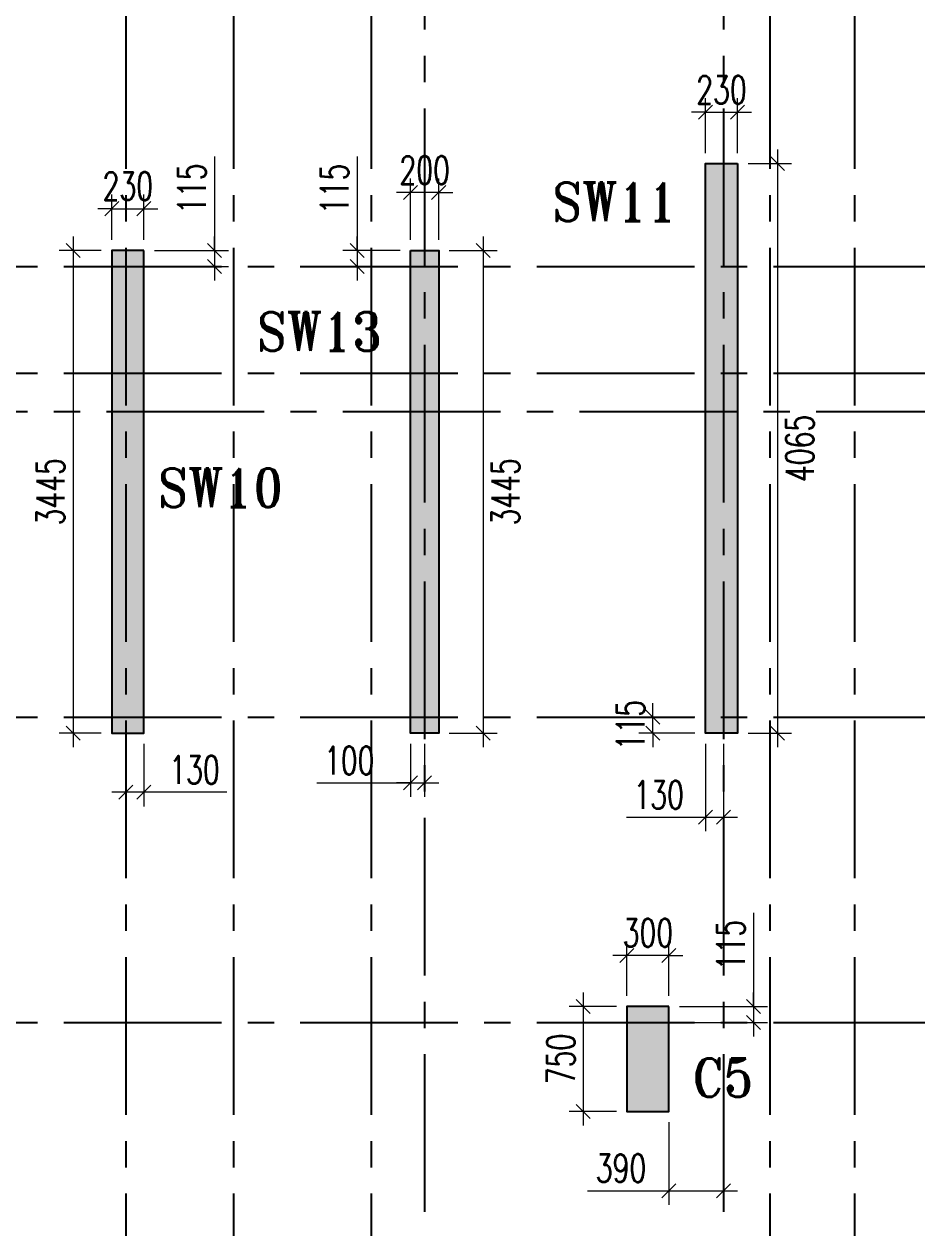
# Model space of a CAD drawing. Header units: millimetres. Extents: x 1123469 to 1752051, y -126924 to 196924.
# Drawn here: x 1378785 to 1385155, y -26479 to -17889 of the extents above; entities that cross this region are included whole.
import ezdxf

# ---------------------------------------------------------------- set-up
doc = ezdxf.new("R2010")
doc.units = ezdxf.units.MM
doc.header["$LTSCALE"] = 500
doc.header["$MEASUREMENT"] = 0
doc.header["$PDMODE"] = 34
for name, pattern in [('CONTINOUS', [0]), ('DASHDOT', [1, 0.5, -0.25, 0, -0.25]), ('Site$0$CENTER2', [1.125, 0.75, -0.125, 0.125, -0.125])]:
    doc.linetypes.add(name, pattern=pattern)
doc.layers.get('Defpoints').update_dxf_attribs({"lineweight": 0})
for name, color, linetype, lineweight in [('COL. NO.', 1, 'DASHDOT', 15), ('CUT OUT', 1, 'Continuous', 13), ('dim-M', 1, 'Continuous', 15), ('TOWER COL HATCH', 253, 'Continuous', 20)]:
    doc.layers.add(name, color=color, linetype=linetype, lineweight=lineweight)
for name, color, linetype in [('GLASS', 5, 'Continuous'), ('GRID', 7, 'Continuous'), ('TOWER AREA COLUMN.', 6, 'Continuous')]:
    doc.layers.add(name, color=color, linetype=linetype)
doc.styles.add('2MM', font='romans.shx', dxfattribs={"width": 0.7})
doc.styles.add('ROMANT', font='romant__.ttf', dxfattribs={"width": 0.9, "height": 600})
doc.dimstyles.new('RAJESH', dxfattribs={"dimtxt": 200, "dimasz": 180, "dimexe": 100, "dimexo": 250, "dimgap": 50, "dimtad": 2, "dimdec": 0, "dimzin": 1, "dimdsep": 46, "dimtxsty": '2MM', "dimblk": 'OBLIQUE', "dimcen": 0, "dimdle": 100, "dimclrd": 1, "dimclre": 1, "dimclrt": 3, "dimadec": 0, "dimazin": 0, "dimtfac": 1, "dimtdec": 0, "dimtix": 1, "dimtmove": 2, "dimatfit": 3, "dimfxl": 1, "dimtolj": 1, "dimlwd": -1, "dimarcsym": 0})

# ---------------------------------------------------------------- blocks, each defined once
blk = doc.blocks.new('EEE')
at = {"layer": 'GRID', "color": 16, "linetype": 'Site$0$CENTER2', "ltscale": 3}
for points in [[(1379510.6, 258923.2), (1379510.6, 223711.9)], [(1380280.6, 258923.2), (1380280.6, 223711.9)], [(1381260.6, 258923.2), (1381260.6, 223711.9)], [(1382164.8, 258923.2), (1381643.1, 258229.8), (1381643.1, 223711.9)], [(1383253.9, 258923.2), (1383775.6, 258229.8), (1383775.6, 223711.9)], [(1384105.6, 258923.2), (1384105.6, 223711.9)], [(1384710.6, 258923.2), (1384710.6, 223711.9)], [(1363880.9, 238538.8), (1442964.5, 238538.8)], [(1363880.9, 237778.8), (1442964.5, 237778.8)], [(1363880.9, 236875.5), (1364185.2, 237504), (1442964.5, 237504)], [(1363880.9, 235324.1), (1442964.5, 235324.1)], [(1363880.9, 233143.8), (1442964.5, 233143.8)]]:
    blk.add_lwpolyline(points, dxfattribs=at)
blk = doc.blocks.new('3tgra')
at = {"layer": 'TOWER COL HATCH'}
h = blk.add_hatch(color=253, dxfattribs=at)
h.dxf.hatch_style = 1
h.paths.add_polyline_path([(1383875.6, 78731.7), (1383875.6, 74666.6), (1383645.6, 74666.6), (1383645.6, 77881.7), (1383645.6, 78111.7), (1383645.6, 78731.7)])
h = blk.add_hatch(color=253, dxfattribs=at)
h.dxf.hatch_style = 1
h.paths.add_polyline_path([(1379640.6, 78111.7), (1379410.6, 78111.7), (1379410.6, 74666.6), (1379640.6, 74666.6), (1379640.6, 77881.7)])
h = blk.add_hatch(color=253, dxfattribs=at)
h.dxf.hatch_style = 1
h.paths.add_polyline_path([(1381543.1, 78111.7), (1381743.1, 78111.7), (1381743.1, 77881.7), (1381743.1, 74666.6), (1381543.1, 74666.6), (1381543.1, 77881.7)])
h = blk.add_hatch(color=253, dxfattribs=at)
h.dxf.hatch_style = 1
h.paths.add_polyline_path([(1383385.7, 72716.8), (1383085.7, 72716.8), (1383085.7, 71966.8), (1383385.7, 71966.8)])
at = {"layer": 'TOWER AREA COLUMN.', "color": 4}
for points in [[(1383875.6, 78731.7), (1383875.6, 74666.6), (1383645.6, 74666.6), (1383645.6, 77881.7), (1383645.6, 77881.7), (1383645.6, 78111.7), (1383645.6, 78111.7), (1383645.6, 78731.7), (1383875.6, 78731.7)], [(1379640.6, 78111.7), (1379410.6, 78111.7), (1379410.6, 74666.6), (1379640.6, 74666.6), (1379640.6, 77881.7), (1379640.6, 77881.7), (1379640.6, 78111.7)], [(1381543.1, 78111.7), (1381743.1, 78111.7), (1381743.1, 77881.7), (1381743.1, 77881.7), (1381743.1, 74666.6), (1381543.1, 74666.6), (1381543.1, 77881.7), (1381543.1, 77881.7), (1381543.1, 78111.7)]]:
    blk.add_lwpolyline(points, dxfattribs=at)
blk.add_lwpolyline([(1383385.7, 72716.8), (1383085.7, 72716.8), (1383085.7, 71966.8), (1383385.7, 71966.8)], close=True, dxfattribs=at)
blk = doc.blocks.new('_Oblique')
at = {"color": 0, "linetype": 'ByBlock', "lineweight": -2}
blk.add_line((-0.5, -0.5), (0.5, 0.5), dxfattribs=at)
blk = doc.blocks.new('*D1767')
at = {"layer": 'Defpoints', "color": 0, "ltscale": 100, "transparency": 16777216}
for p in [(1379640.6, 78409.7), (1379410.6, 78111.7), (1379640.6, 78111.7)]:
    blk.add_point(p, dxfattribs=at)
at = {"layer": 'dim-M', "color": 1, "lineweight": -2, "ltscale": 100, "transparency": 16777216}
for p, q in [((1379410.6, 78186.7), (1379410.6, 78509.7)), ((1379640.6, 78186.7), (1379640.6, 78509.7))]:
    blk.add_line(p, q, dxfattribs=at)
at = {"layer": 'dim-M', "color": 1, "ltscale": 100, "transparency": 16777216}
for p, q in [((1379410.6, 78409.7), (1379310.6, 78409.7)), ((1379410.6, 78409.7), (1379640.6, 78409.7)), ((1379640.6, 78409.7), (1379740.6, 78409.7))]:
    blk.add_line(p, q, dxfattribs=at)
at = {"layer": 'dim-M', "color": 1, "ltscale": 100, "transparency": 16777216, "xscale": 100, "yscale": 100, "zscale": 100}
blk.add_blockref('_Oblique', (1379410.6, 78409.7), dxfattribs=at)
at = {"layer": 'dim-M', "color": 1, "ltscale": 100, "transparency": 16777216, "xscale": 100, "yscale": 100, "zscale": 100, "rotation": 180}
blk.add_blockref('_Oblique', (1379640.6, 78409.7), dxfattribs=at)
at = {"layer": 'dim-M', "color": 3, "ltscale": 100, "transparency": 16777216, "insert": (1379525.6, 78569.7), "char_height": 200, "attachment_point": 5, "style": '2MM'}
blk.add_mtext('\\A1;230', dxfattribs=at)
blk = doc.blocks.new('*D1768')
at = {"layer": 'Defpoints', "color": 0, "ltscale": 100, "transparency": 16777216}
for p in [(1379410.6, 78111.7), (1379134.7, 74666.6), (1379410.6, 74666.6)]:
    blk.add_point(p, dxfattribs=at)
at = {"layer": 'dim-M', "color": 1, "ltscale": 100, "transparency": 16777216}
blk.add_line((1379134.7, 78211.7), (1379134.7, 74566.6), dxfattribs=at)
at = {"layer": 'dim-M', "color": 1, "lineweight": -2, "ltscale": 100, "transparency": 16777216}
for p, q in [((1379335.6, 78111.7), (1379034.7, 78111.7)), ((1379335.6, 74666.6), (1379034.7, 74666.6))]:
    blk.add_line(p, q, dxfattribs=at)
at = {"layer": 'dim-M', "color": 1, "ltscale": 100, "transparency": 16777216, "xscale": 100, "yscale": 100, "zscale": 100}
for p, rotation in [((1379134.7, 78111.7), 90), ((1379134.7, 74666.6), 270)]:
    blk.add_blockref('_Oblique', p, dxfattribs=dict(at, rotation=rotation))
at = {"layer": 'dim-M', "color": 3, "ltscale": 100, "transparency": 16777216, "insert": (1378974.7, 76389.1), "char_height": 200, "attachment_point": 5, "rotation": 90, "style": '2MM'}
blk.add_mtext('\\A1;3445', dxfattribs=at)
blk = doc.blocks.new('*D1769')
at = {"layer": 'Defpoints', "color": 0, "ltscale": 100, "transparency": 16777216}
for p in [(1379640.6, 78111.7), (1379640.6, 77996.7), (1380142.8, 77996.7)]:
    blk.add_point(p, dxfattribs=at)
at = {"layer": 'dim-M', "color": 1, "ltscale": 100, "transparency": 16777216}
for p, q in [((1380142.8, 78782.3), (1380142.8, 78111.7)), ((1380142.8, 78111.7), (1380142.8, 78211.7)), ((1380142.8, 78111.7), (1380142.8, 77996.7)), ((1380142.8, 78111.7), (1380142.8, 77996.7)), ((1380142.8, 77996.7), (1380142.8, 77896.7))]:
    blk.add_line(p, q, dxfattribs=at)
at = {"layer": 'dim-M', "color": 1, "lineweight": -2, "ltscale": 100, "transparency": 16777216}
for p, q in [((1379715.6, 78111.7), (1380242.8, 78111.7)), ((1379715.6, 77996.7), (1380242.8, 77996.7))]:
    blk.add_line(p, q, dxfattribs=at)
at = {"layer": 'dim-M', "color": 1, "ltscale": 100, "transparency": 16777216, "xscale": 100, "yscale": 100, "zscale": 100}
for p, rotation in [((1380142.8, 78111.7), 270), ((1380142.8, 77996.7), 90)]:
    blk.add_blockref('_Oblique', p, dxfattribs=dict(at, rotation=rotation))
at = {"layer": 'dim-M', "color": 3, "ltscale": 100, "transparency": 16777216, "insert": (1379982.8, 78552.3), "char_height": 200, "attachment_point": 5, "rotation": 90, "style": '2MM'}
blk.add_mtext('\\A1;115', dxfattribs=at)
blk = doc.blocks.new('*D1770')
at = {"layer": 'Defpoints', "color": 0, "ltscale": 100, "transparency": 16777216}
for p in [(1379510.6, 74666.6), (1379640.6, 74666.6), (1379510.6, 74244.8)]:
    blk.add_point(p, dxfattribs=at)
at = {"layer": 'dim-M', "color": 1, "lineweight": -2, "ltscale": 100, "transparency": 16777216}
for p, q in [((1379510.6, 74591.6), (1379510.6, 74144.8)), ((1379640.6, 74591.6), (1379640.6, 74144.8))]:
    blk.add_line(p, q, dxfattribs=at)
at = {"layer": 'dim-M', "color": 1, "ltscale": 100, "transparency": 16777216}
for p, q in [((1379740.6, 74244.8), (1379410.6, 74244.8)), ((1380231.1, 74244.8), (1379640.6, 74244.8))]:
    blk.add_line(p, q, dxfattribs=at)
at = {"layer": 'dim-M', "color": 1, "ltscale": 100, "transparency": 16777216, "xscale": 100, "yscale": 100, "zscale": 100, "rotation": 180}
blk.add_blockref('_Oblique', (1379510.6, 74244.8), dxfattribs=at)
at = {"layer": 'dim-M', "color": 1, "ltscale": 100, "transparency": 16777216, "xscale": 100, "yscale": 100, "zscale": 100}
blk.add_blockref('_Oblique', (1379640.6, 74244.8), dxfattribs=at)
at = {"layer": 'dim-M', "color": 3, "ltscale": 100, "transparency": 16777216, "insert": (1380001.1, 74404.8), "char_height": 200, "attachment_point": 5, "style": '2MM'}
blk.add_mtext('\\A1;130', dxfattribs=at)
blk = doc.blocks.new('*D1771')
at = {"layer": 'Defpoints', "color": 0, "ltscale": 100, "transparency": 16777216}
for p in [(1381543.1, 78524.5), (1381543.1, 78111.7), (1381743.1, 78111.7)]:
    blk.add_point(p, dxfattribs=at)
at = {"layer": 'dim-M', "color": 1, "lineweight": -2, "ltscale": 100, "transparency": 16777216}
for p, q in [((1381543.1, 78186.7), (1381543.1, 78624.5)), ((1381743.1, 78186.7), (1381743.1, 78624.5))]:
    blk.add_line(p, q, dxfattribs=at)
at = {"layer": 'dim-M', "color": 1, "ltscale": 100, "transparency": 16777216}
for p, q in [((1381543.1, 78524.5), (1381443.1, 78524.5)), ((1381743.1, 78524.5), (1381543.1, 78524.5)), ((1381743.1, 78524.5), (1381843.1, 78524.5))]:
    blk.add_line(p, q, dxfattribs=at)
at = {"layer": 'dim-M', "color": 1, "ltscale": 100, "transparency": 16777216, "xscale": 100, "yscale": 100, "zscale": 100}
blk.add_blockref('_Oblique', (1381543.1, 78524.5), dxfattribs=at)
at = {"layer": 'dim-M', "color": 1, "ltscale": 100, "transparency": 16777216, "xscale": 100, "yscale": 100, "zscale": 100, "rotation": 180}
blk.add_blockref('_Oblique', (1381743.1, 78524.5), dxfattribs=at)
at = {"layer": 'dim-M', "color": 3, "ltscale": 100, "transparency": 16777216, "insert": (1381643.1, 78684.5), "char_height": 200, "attachment_point": 5, "style": '2MM'}
blk.add_mtext('\\A1;200', dxfattribs=at)
blk = doc.blocks.new('*D1772')
at = {"layer": 'Defpoints', "color": 0, "ltscale": 100, "transparency": 16777216}
for p in [(1381543.1, 78111.7), (1381160.6, 77996.7), (1381543.1, 77996.7)]:
    blk.add_point(p, dxfattribs=at)
at = {"layer": 'dim-M', "color": 1, "ltscale": 100, "transparency": 16777216}
for p, q in [((1381160.6, 78780.9), (1381160.6, 78111.7)), ((1381160.6, 78111.7), (1381160.6, 78211.7)), ((1381160.6, 78111.7), (1381160.6, 77996.7)), ((1381160.6, 78111.7), (1381160.6, 77996.7)), ((1381160.6, 77996.7), (1381160.6, 77896.7))]:
    blk.add_line(p, q, dxfattribs=at)
at = {"layer": 'dim-M', "color": 1, "lineweight": -2, "ltscale": 100, "transparency": 16777216}
for p, q in [((1381468.1, 78111.7), (1381060.6, 78111.7)), ((1381468.1, 77996.7), (1381060.6, 77996.7))]:
    blk.add_line(p, q, dxfattribs=at)
at = {"layer": 'dim-M', "color": 1, "ltscale": 100, "transparency": 16777216, "xscale": 100, "yscale": 100, "zscale": 100}
for p, rotation in [((1381160.6, 78111.7), 270), ((1381160.6, 77996.7), 90)]:
    blk.add_blockref('_Oblique', p, dxfattribs=dict(at, rotation=rotation))
at = {"layer": 'dim-M', "color": 3, "ltscale": 100, "transparency": 16777216, "insert": (1381000.6, 78550.9), "char_height": 200, "attachment_point": 5, "rotation": 90, "style": '2MM'}
blk.add_mtext('\\A1;115', dxfattribs=at)
blk = doc.blocks.new('*D1773')
at = {"layer": 'Defpoints', "color": 0, "ltscale": 100, "transparency": 16777216}
for p in [(1381743.1, 78111.7), (1381743.1, 74666.6), (1382059.7, 74666.6)]:
    blk.add_point(p, dxfattribs=at)
at = {"layer": 'dim-M', "color": 1, "ltscale": 100, "transparency": 16777216}
blk.add_line((1382059.7, 78211.7), (1382059.7, 74566.6), dxfattribs=at)
at = {"layer": 'dim-M', "color": 1, "lineweight": -2, "ltscale": 100, "transparency": 16777216}
for p, q in [((1381818.1, 78111.7), (1382159.7, 78111.7)), ((1381818.1, 74666.6), (1382159.7, 74666.6))]:
    blk.add_line(p, q, dxfattribs=at)
at = {"layer": 'dim-M', "color": 1, "ltscale": 100, "transparency": 16777216, "xscale": 100, "yscale": 100, "zscale": 100}
for p, rotation in [((1382059.7, 78111.7), 90), ((1382059.7, 74666.6), 270)]:
    blk.add_blockref('_Oblique', p, dxfattribs=dict(at, rotation=rotation))
at = {"layer": 'dim-M', "color": 3, "ltscale": 100, "transparency": 16777216, "insert": (1382219.7, 76389.1), "char_height": 200, "attachment_point": 5, "rotation": 90, "style": '2MM'}
blk.add_mtext('\\A1;3445', dxfattribs=at)
blk = doc.blocks.new('*D1774')
at = {"layer": 'Defpoints', "color": 0, "ltscale": 100, "transparency": 16777216}
for p in [(1381543.1, 74666.6), (1381643.1, 74666.6), (1381643.1, 74312.7)]:
    blk.add_point(p, dxfattribs=at)
at = {"layer": 'dim-M', "color": 1, "lineweight": -2, "ltscale": 100, "transparency": 16777216}
for p, q in [((1381543.1, 74591.6), (1381543.1, 74212.7)), ((1381643.1, 74591.6), (1381643.1, 74212.7))]:
    blk.add_line(p, q, dxfattribs=at)
at = {"layer": 'dim-M', "color": 1, "ltscale": 100, "transparency": 16777216}
for p, q in [((1380875, 74312.7), (1381543.1, 74312.7)), ((1381543.1, 74312.7), (1381443.1, 74312.7)), ((1381543.1, 74312.7), (1381643.1, 74312.7)), ((1381543.1, 74312.7), (1381643.1, 74312.7)), ((1381643.1, 74312.7), (1381743.1, 74312.7))]:
    blk.add_line(p, q, dxfattribs=at)
at = {"layer": 'dim-M', "color": 1, "ltscale": 100, "transparency": 16777216, "xscale": 100, "yscale": 100, "zscale": 100}
blk.add_blockref('_Oblique', (1381543.1, 74312.7), dxfattribs=at)
at = {"layer": 'dim-M', "color": 1, "ltscale": 100, "transparency": 16777216, "xscale": 100, "yscale": 100, "zscale": 100, "rotation": 180}
blk.add_blockref('_Oblique', (1381643.1, 74312.7), dxfattribs=at)
at = {"layer": 'dim-M', "color": 3, "ltscale": 100, "transparency": 16777216, "insert": (1381105, 74472.7), "char_height": 200, "attachment_point": 5, "style": '2MM'}
blk.add_mtext('\\A1;100', dxfattribs=at)
blk = doc.blocks.new('*D1775')
at = {"layer": 'Defpoints', "color": 0, "ltscale": 100, "transparency": 16777216}
for p in [(1383875.6, 79098.5), (1383645.6, 78731.7), (1383875.6, 78731.7)]:
    blk.add_point(p, dxfattribs=at)
at = {"layer": 'dim-M', "color": 1, "lineweight": -2, "ltscale": 100, "transparency": 16777216}
for p, q in [((1383645.6, 78806.7), (1383645.6, 79198.5)), ((1383875.6, 78806.7), (1383875.6, 79198.5))]:
    blk.add_line(p, q, dxfattribs=at)
at = {"layer": 'dim-M', "color": 1, "ltscale": 100, "transparency": 16777216}
for p, q in [((1383645.6, 79098.5), (1383545.6, 79098.5)), ((1383645.6, 79098.5), (1383875.6, 79098.5)), ((1383875.6, 79098.5), (1383975.6, 79098.5))]:
    blk.add_line(p, q, dxfattribs=at)
at = {"layer": 'dim-M', "color": 1, "ltscale": 100, "transparency": 16777216, "xscale": 100, "yscale": 100, "zscale": 100}
blk.add_blockref('_Oblique', (1383645.6, 79098.5), dxfattribs=at)
at = {"layer": 'dim-M', "color": 1, "ltscale": 100, "transparency": 16777216, "xscale": 100, "yscale": 100, "zscale": 100, "rotation": 180}
blk.add_blockref('_Oblique', (1383875.6, 79098.5), dxfattribs=at)
at = {"layer": 'dim-M', "color": 3, "ltscale": 100, "transparency": 16777216, "insert": (1383760.6, 79258.5), "char_height": 200, "attachment_point": 5, "style": '2MM'}
blk.add_mtext('\\A1;230', dxfattribs=at)
blk = doc.blocks.new('*D1776')
at = {"layer": 'Defpoints', "color": 0, "ltscale": 100, "transparency": 16777216}
for p in [(1383875.6, 78731.7), (1383875.6, 74666.6), (1384160.2, 74666.6)]:
    blk.add_point(p, dxfattribs=at)
at = {"layer": 'dim-M', "color": 1, "ltscale": 100, "transparency": 16777216}
blk.add_line((1384160.2, 78831.7), (1384160.2, 74566.6), dxfattribs=at)
at = {"layer": 'dim-M', "color": 1, "lineweight": -2, "ltscale": 100, "transparency": 16777216}
for p, q in [((1383950.6, 78731.7), (1384260.2, 78731.7)), ((1383950.6, 74666.6), (1384260.2, 74666.6))]:
    blk.add_line(p, q, dxfattribs=at)
at = {"layer": 'dim-M', "color": 1, "ltscale": 100, "transparency": 16777216, "xscale": 100, "yscale": 100, "zscale": 100}
for p, rotation in [((1384160.2, 78731.7), 90), ((1384160.2, 74666.6), 270)]:
    blk.add_blockref('_Oblique', p, dxfattribs=dict(at, rotation=rotation))
at = {"layer": 'dim-M', "color": 3, "ltscale": 100, "transparency": 16777216, "insert": (1384320.2, 76699.1), "char_height": 200, "attachment_point": 5, "rotation": 90, "style": '2MM'}
blk.add_mtext('\\A1;4065', dxfattribs=at)
blk = doc.blocks.new('*D1777')
at = {"layer": 'Defpoints', "color": 0, "ltscale": 100, "transparency": 16777216}
for p in [(1383271.1, 74782), (1383645.6, 74782), (1383645.6, 74666.6)]:
    blk.add_point(p, dxfattribs=at)
at = {"layer": 'dim-M', "color": 1, "ltscale": 100, "transparency": 16777216}
for p, q in [((1383271.1, 74782), (1383271.1, 74882)), ((1383271.1, 74666.6), (1383271.1, 74782)), ((1383271.1, 74666.6), (1383271.1, 74566.6))]:
    blk.add_line(p, q, dxfattribs=at)
at = {"layer": 'dim-M', "color": 1, "lineweight": -2, "ltscale": 100, "transparency": 16777216}
for p, q in [((1383570.6, 74782), (1383171.1, 74782)), ((1383570.6, 74666.6), (1383171.1, 74666.6))]:
    blk.add_line(p, q, dxfattribs=at)
at = {"layer": 'dim-M', "color": 1, "ltscale": 100, "transparency": 16777216, "xscale": 100, "yscale": 100, "zscale": 100}
for p, rotation in [((1383271.1, 74782), 270), ((1383271.1, 74666.6), 90)]:
    blk.add_blockref('_Oblique', p, dxfattribs=dict(at, rotation=rotation))
at = {"layer": 'dim-M', "color": 3, "ltscale": 100, "transparency": 16777216, "insert": (1383111.1, 74724.3), "char_height": 200, "attachment_point": 5, "rotation": 90, "style": '2MM'}
blk.add_mtext('\\A1;115', dxfattribs=at)
blk = doc.blocks.new('*D1778')
at = {"layer": 'Defpoints', "color": 0, "ltscale": 100, "transparency": 16777216}
for p in [(1383645.6, 74666.6), (1383775.6, 74666.6), (1383775.6, 74066.5)]:
    blk.add_point(p, dxfattribs=at)
at = {"layer": 'dim-M', "color": 1, "lineweight": -2, "ltscale": 100, "transparency": 16777216}
for p, q in [((1383645.6, 74591.6), (1383645.6, 73966.5)), ((1383775.6, 74591.6), (1383775.6, 73966.5))]:
    blk.add_line(p, q, dxfattribs=at)
at = {"layer": 'dim-M', "color": 1, "ltscale": 100, "transparency": 16777216}
for p, q in [((1383082.5, 74066.5), (1383645.6, 74066.5)), ((1383545.6, 74066.5), (1383875.6, 74066.5))]:
    blk.add_line(p, q, dxfattribs=at)
at = {"layer": 'dim-M', "color": 1, "ltscale": 100, "transparency": 16777216, "xscale": 100, "yscale": 100, "zscale": 100, "rotation": 180}
blk.add_blockref('_Oblique', (1383645.6, 74066.5), dxfattribs=at)
at = {"layer": 'dim-M', "color": 1, "ltscale": 100, "transparency": 16777216, "xscale": 100, "yscale": 100, "zscale": 100}
blk.add_blockref('_Oblique', (1383775.6, 74066.5), dxfattribs=at)
at = {"layer": 'dim-M', "color": 3, "ltscale": 100, "transparency": 16777216, "insert": (1383312.5, 74226.5), "char_height": 200, "attachment_point": 5, "style": '2MM'}
blk.add_mtext('\\A1;130', dxfattribs=at)
blk = doc.blocks.new('*D1845')
at = {"layer": 'Defpoints', "color": 0, "ltscale": 100, "transparency": 16777216}
for p in [(1383085.7, 73081.1), (1383085.7, 72716.8), (1383385.7, 72716.8)]:
    blk.add_point(p, dxfattribs=at)
at = {"layer": 'dim-M', "color": 1, "lineweight": -2, "ltscale": 100, "transparency": 16777216}
for p, q in [((1383085.7, 72791.8), (1383085.7, 73181.1)), ((1383385.7, 72791.8), (1383385.7, 73181.1))]:
    blk.add_line(p, q, dxfattribs=at)
at = {"layer": 'dim-M', "color": 1, "ltscale": 100, "transparency": 16777216}
for p, q in [((1383085.7, 73081.1), (1382985.7, 73081.1)), ((1383385.7, 73081.1), (1383085.7, 73081.1)), ((1383385.7, 73081.1), (1383485.7, 73081.1))]:
    blk.add_line(p, q, dxfattribs=at)
at = {"layer": 'dim-M', "color": 1, "ltscale": 100, "transparency": 16777216, "xscale": 100, "yscale": 100, "zscale": 100}
blk.add_blockref('_Oblique', (1383085.7, 73081.1), dxfattribs=at)
at = {"layer": 'dim-M', "color": 1, "ltscale": 100, "transparency": 16777216, "xscale": 100, "yscale": 100, "zscale": 100, "rotation": 180}
blk.add_blockref('_Oblique', (1383385.7, 73081.1), dxfattribs=at)
at = {"layer": 'dim-M', "color": 3, "ltscale": 100, "transparency": 16777216, "insert": (1383235.7, 73241.1), "char_height": 200, "attachment_point": 5, "style": '2MM'}
blk.add_mtext('\\A1;300', dxfattribs=at)
blk = doc.blocks.new('*D1846')
at = {"layer": 'Defpoints', "color": 0, "ltscale": 100, "transparency": 16777216}
for p in [(1383085.7, 72716.8), (1382775, 71966.8), (1383085.7, 71966.8)]:
    blk.add_point(p, dxfattribs=at)
at = {"layer": 'dim-M', "color": 1, "ltscale": 100, "transparency": 16777216}
blk.add_line((1382775, 72816.8), (1382775, 71866.8), dxfattribs=at)
at = {"layer": 'dim-M', "color": 1, "lineweight": -2, "ltscale": 100, "transparency": 16777216}
for p, q in [((1383010.7, 72716.8), (1382675, 72716.8)), ((1383010.7, 71966.8), (1382675, 71966.8))]:
    blk.add_line(p, q, dxfattribs=at)
at = {"layer": 'dim-M', "color": 1, "ltscale": 100, "transparency": 16777216, "xscale": 100, "yscale": 100, "zscale": 100}
for p, rotation in [((1382775, 72716.8), 90), ((1382775, 71966.8), 270)]:
    blk.add_blockref('_Oblique', p, dxfattribs=dict(at, rotation=rotation))
at = {"layer": 'dim-M', "color": 3, "ltscale": 100, "transparency": 16777216, "insert": (1382615, 72341.8), "char_height": 200, "attachment_point": 5, "rotation": 90, "style": '2MM'}
blk.add_mtext('\\A1;750', dxfattribs=at)
blk = doc.blocks.new('*D1847')
at = {"layer": 'Defpoints', "color": 0, "ltscale": 100, "transparency": 16777216}
for p in [(1383385.7, 72716.8), (1383385.7, 72601.8), (1383988, 72601.8)]:
    blk.add_point(p, dxfattribs=at)
at = {"layer": 'dim-M', "color": 1, "ltscale": 100, "transparency": 16777216}
for p, q in [((1383988, 73385), (1383988, 72716.8)), ((1383988, 72716.8), (1383988, 72816.8)), ((1383988, 72716.8), (1383988, 72601.8)), ((1383988, 72716.8), (1383988, 72601.8)), ((1383988, 72601.8), (1383988, 72501.8))]:
    blk.add_line(p, q, dxfattribs=at)
at = {"layer": 'dim-M', "color": 1, "lineweight": -2, "ltscale": 100, "transparency": 16777216}
for p, q in [((1383460.7, 72716.8), (1384088, 72716.8)), ((1383460.7, 72601.8), (1384088, 72601.8))]:
    blk.add_line(p, q, dxfattribs=at)
at = {"layer": 'dim-M', "color": 1, "ltscale": 100, "transparency": 16777216, "xscale": 100, "yscale": 100, "zscale": 100}
for p, rotation in [((1383988, 72716.8), 270), ((1383988, 72601.8), 90)]:
    blk.add_blockref('_Oblique', p, dxfattribs=dict(at, rotation=rotation))
at = {"layer": 'dim-M', "color": 3, "ltscale": 100, "transparency": 16777216, "insert": (1383828, 73155), "char_height": 200, "attachment_point": 5, "rotation": 90, "style": '2MM'}
blk.add_mtext('\\A1;115', dxfattribs=at)
blk = doc.blocks.new('*D1861')
at = {"layer": 'Defpoints', "color": 0, "ltscale": 100, "transparency": 16777216}
for p in [(1383385.7, 71966.8), (1383775.6, 71850), (1383775.6, 71402)]:
    blk.add_point(p, dxfattribs=at)
at = {"layer": 'dim-M', "color": 1, "lineweight": -2, "ltscale": 100, "transparency": 16777216}
for p, q in [((1383385.7, 71891.8), (1383385.7, 71302)), ((1383775.6, 71775), (1383775.6, 71302))]:
    blk.add_line(p, q, dxfattribs=at)
at = {"layer": 'dim-M', "color": 1, "ltscale": 100, "transparency": 16777216}
for p, q in [((1382803.7, 71402), (1383385.7, 71402)), ((1383285.7, 71402), (1383875.6, 71402))]:
    blk.add_line(p, q, dxfattribs=at)
at = {"layer": 'dim-M', "color": 1, "ltscale": 100, "transparency": 16777216, "xscale": 100, "yscale": 100, "zscale": 100, "rotation": 180}
blk.add_blockref('_Oblique', (1383385.7, 71402), dxfattribs=at)
at = {"layer": 'dim-M', "color": 1, "ltscale": 100, "transparency": 16777216, "xscale": 100, "yscale": 100, "zscale": 100}
blk.add_blockref('_Oblique', (1383775.6, 71402), dxfattribs=at)
at = {"layer": 'dim-M', "color": 3, "ltscale": 100, "transparency": 16777216, "insert": (1383043.7, 71562), "char_height": 200, "attachment_point": 5, "style": '2MM'}
blk.add_mtext('\\A1;390', dxfattribs=at)
blk = doc.blocks.new('G012')
at = {"layer": 'COL. NO.', "color": 7, "linetype": 'CONTINOUS', "style": 'ROMANT', "width": 0.9}
for s, p in [('SW11', (1382553.7, 78320.6, 0)), ('SW13', (1380446.4, 77396.1, 0)), ('SW10', (1379741.7, 76280.7, 0))]:
    blk.add_text(s, height=275, dxfattribs=at).set_placement(p)
at = {"layer": 'COL. NO.', "color": 4, "linetype": 'CONTINOUS', "style": 'ROMANT', "width": 0.9}
blk.add_text('C5', height=275, dxfattribs=at).set_placement((1383553.6, 72071.4, 0))
at = {"layer": 'dim-M', "ltscale": 100}
for base, p1, p2, picture, middle in [((1383875.6, 79098.5), (1383645.6, 78731.7), (1383875.6, 78731.7), '*D1775', (1383760.6, 79258.5)), ((1381543.1, 78524.5), (1381743.1, 78111.7), (1381543.1, 78111.7), '*D1771', (1381643.1, 78684.5)), ((1379640.6, 78409.7), (1379410.6, 78111.7), (1379640.6, 78111.7), '*D1767', (1379525.6, 78569.7))]:
    dim = blk.add_linear_dim(base=base, p1=p1, p2=p2, dimstyle='RAJESH', override={"dimasz": 100, "dimexo": 75, "dimgap": 60, "dimtmove": 1}, dxfattribs=at)
    dim.commit()
    dim.dimension.update_dxf_attribs({"geometry": picture, "text_midpoint": middle})
for base, p1, p2, picture, middle in [((1380142.8, 77996.7), (1379640.6, 78111.7), (1379640.6, 77996.7), '*D1769', (1380142.8, 78552.3)), ((1381160.6, 77996.7), (1381543.1, 78111.7), (1381543.1, 77996.7), '*D1772', (1381000.6, 78550.9)), ((1383988, 72601.8), (1383385.7, 72716.8), (1383385.7, 72601.8), '*D1847', (1384023.4, 73155))]:
    dim = blk.add_linear_dim(base=base, p1=p1, p2=p2, angle=90, dimstyle='RAJESH', override={"dimasz": 100, "dimexo": 75, "dimgap": 60, "dimtmove": 1}, dxfattribs=at)
    dim.commit()
    dim.dimension.update_dxf_attribs({"geometry": picture, "text_midpoint": middle, "dimtype": 128})
for base, p1, p2, angle, picture, middle in [((1384160.2, 74666.6), (1383875.6, 78731.7), (1383875.6, 74666.6), 90, '*D1776', (1384320.2, 76699.1)), ((1379134.7, 74666.6), (1379410.6, 78111.7), (1379410.6, 74666.6), 90, '*D1768', (1378974.7, 76389.1)), ((1382059.7, 74666.6), (1381743.1, 78111.7), (1381743.1, 74666.6), 90, '*D1773', (1382219.7, 76389.1)), ((1383271.1, 74782), (1383645.6, 74666.6), (1383645.6, 74782), 90, '*D1777', (1383111.1, 74724.3)), ((1383085.7, 73081.1), (1383385.7, 72716.8), (1383085.7, 72716.8), 180, '*D1845', (1383235.7, 73241.1)), ((1382775, 71966.8), (1383085.7, 72716.8), (1383085.7, 71966.8), 90, '*D1846', (1382615, 72341.8))]:
    dim = blk.add_linear_dim(base=base, p1=p1, p2=p2, angle=angle, dimstyle='RAJESH', override={"dimasz": 100, "dimexo": 75, "dimgap": 60, "dimtmove": 1}, dxfattribs=at)
    dim.commit()
    dim.dimension.update_dxf_attribs({"geometry": picture, "text_midpoint": middle})
for base, p1, p2, picture, middle in [((1379510.6, 74244.8), (1379640.6, 74666.6), (1379510.6, 74666.6), '*D1770', (1380001.1, 74200.3)), ((1381643.1, 74312.7), (1381543.1, 74666.6), (1381643.1, 74666.6), '*D1774', (1381105, 74242.1)), ((1383775.6, 74066.5), (1383645.6, 74666.6), (1383775.6, 74666.6), '*D1778', (1383312.5, 73927.8)), ((1383775.6, 71402), (1383385.7, 71966.8), (1383775.6, 71850), '*D1861', (1383043.7, 71402))]:
    dim = blk.add_linear_dim(base=base, p1=p1, p2=p2, dimstyle='RAJESH', override={"dimasz": 100, "dimexo": 75, "dimgap": 60, "dimtmove": 1}, dxfattribs=at)
    dim.commit()
    dim.dimension.update_dxf_attribs({"geometry": picture, "text_midpoint": middle, "dimtype": 128})

msp = doc.modelspace()

# ---------------------------------------------------------------- block references
at = {"layer": 'CUT OUT', "color": 4}
msp.add_blockref('3tgra', (0, -97615.5), dxfattribs=at)
at = {"layer": 'dim-M', "color": 4}
msp.add_blockref('G012', (0, -97615.5), dxfattribs=at)
at = {"layer": 'GLASS', "color": 4}
msp.add_blockref('EEE', (0, -258157.5), dxfattribs=at)

doc.saveas('drawing.dxf')
